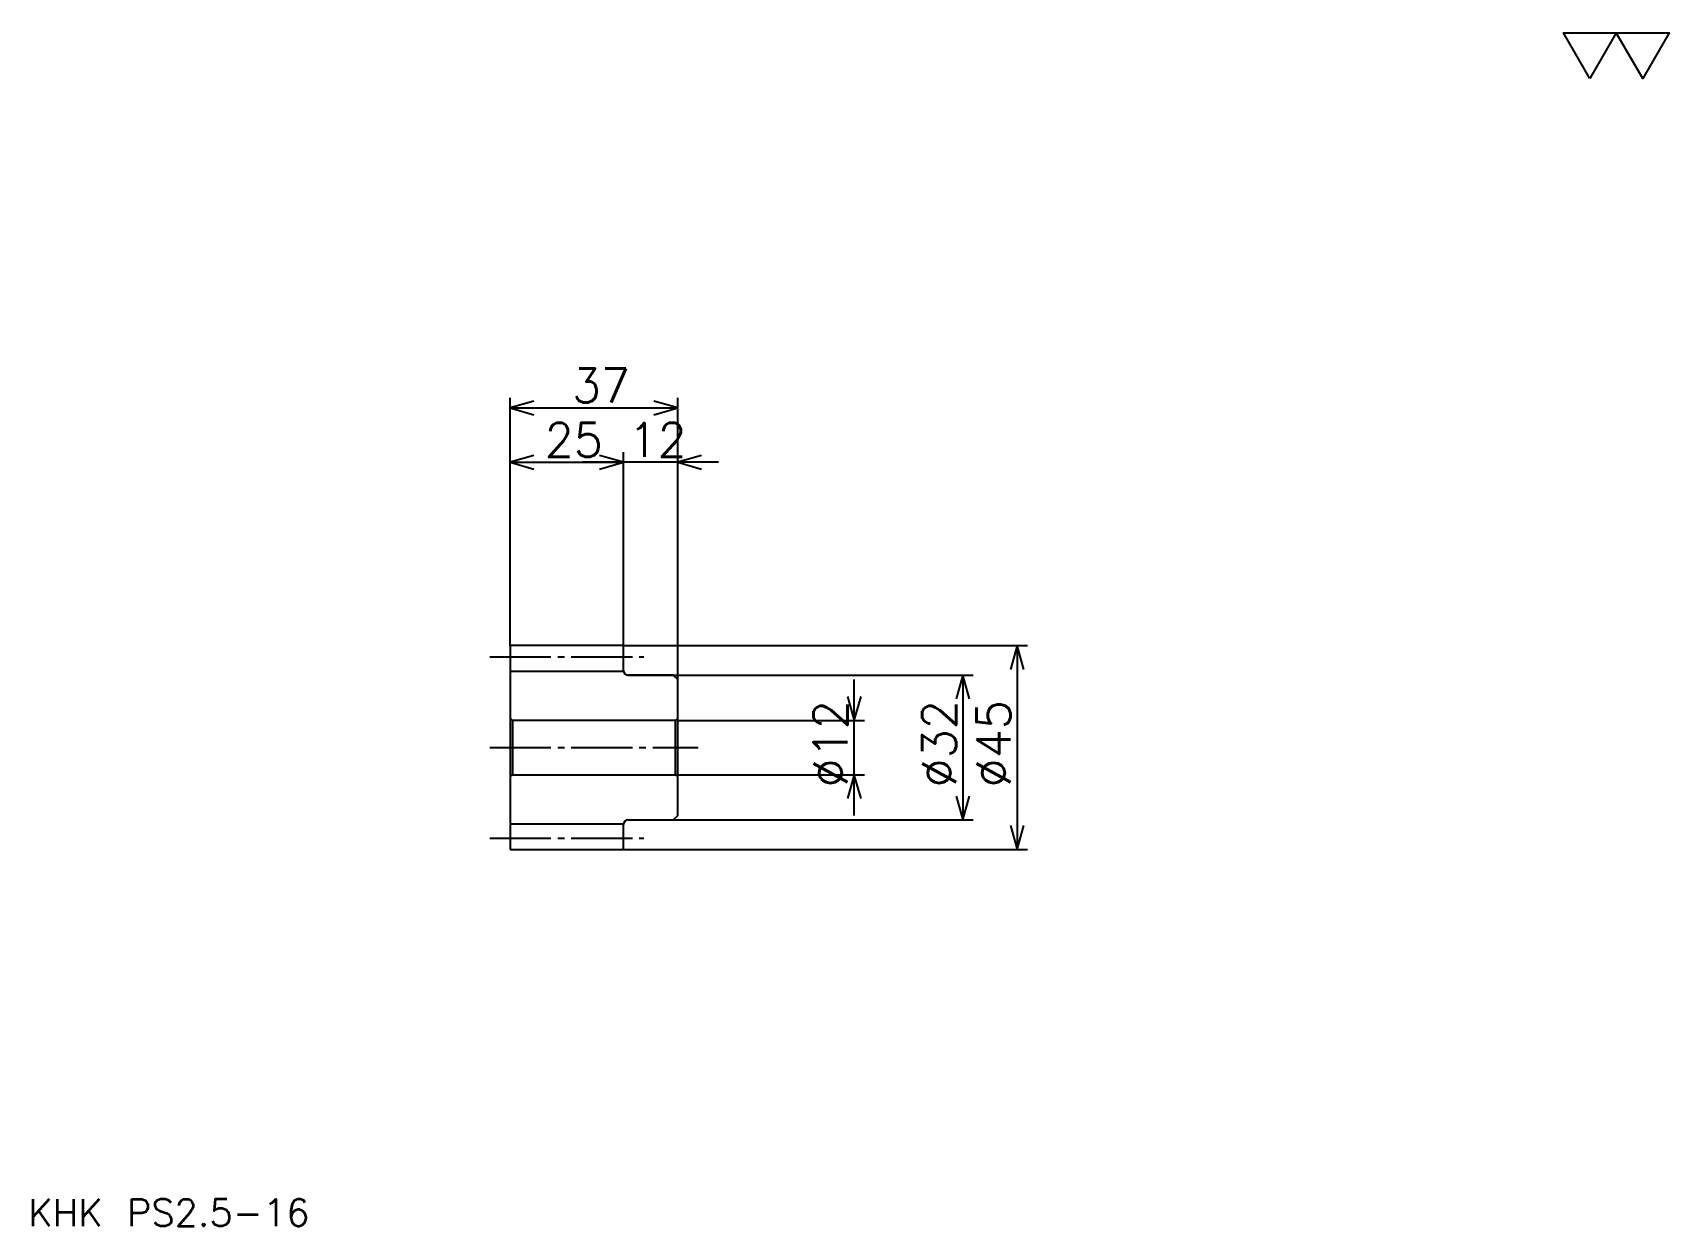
# Model space of a CAD drawing. Extents: x 16 to 378, y 16 to 280.
import ezdxf

# ---------------------------------------------------------------- set-up
doc = ezdxf.new("R2010")
doc.units = 0
doc.linetypes.add('DASHDOT', pattern=[18, 13.5, -1.5, 1.5, -1.5])
doc.layers.get('0').update_dxf_attribs({"linetype": 'CONTINUOUS'})
doc.layers.add('DASHDOT', color=6, linetype='DASHDOT')
doc.styles.add('KANJI', font='TXT', dxfattribs={"bigfont": 'BIGFONT'})

msp = doc.modelspace()

# ---------------------------------------------------------------- linework, layer by layer
at = {"color": 5}
for p, q in [((121.5, 144.75), (121.5, 199.5)), ((158.5, 144.75), (158.5, 199.5)), ((121.5, 197.25), (158.5, 197.25)), ((121.5, 185.25), (146.5, 185.25)), ((167.5, 185.25), (137.5, 185.25)), ((146.5, 144.75), (146.5, 187.5)), ((121.5, 144.649994), (121.5, 144.75)), ((146.399994, 144.75), (158.5, 144.75)), ((146.5, 144.649994), (146.5, 144.75)), ((158.5, 144.75), (235.75, 144.75)), ((158.5, 137.25), (158.5, 144.75)), ((233.5, 144.75), (233.5, 99.75)), ((147.5, 138.25), (158.5, 138.25)), ((158.5, 138.25), (223.75, 138.25)), ((221.5, 138.25), (221.5, 106.25)), ((197.5, 107.25), (197.5, 137.25)), ((158.5, 128.25), (199.75, 128.25)), ((158.5, 116.25), (199.75, 116.25)), ((147.5, 106.25), (158.5, 106.25)), ((158.5, 106.25), (223.75, 106.25)), ((146.399994, 99.75), (158.5, 99.75)), ((158.5, 99.75), (235.75, 99.75))]:
    msp.add_line(p, q, dxfattribs=at)
at = {"color": 4}
for p, q in [((121.5, 139.125), (146.5, 139.125)), ((122, 128.25), (122, 116.25)), ((158, 128.25), (158.5, 128.75)), ((158, 116.25), (158.5, 115.75)), ((121.5, 105.375), (146.5, 105.375))]:
    msp.add_line(p, q, dxfattribs=at)
at = {"color": 7}
msp.add_lwpolyline([(360, 270), (354.149994, 280.140015), (377.549988, 280.140015), (371.700012, 270), (365.850006, 280.140015), (360, 270)], dxfattribs=at)
at = {"color": 5}
for points in [[(126.75, 198.75), (121.5, 197.25), (126.75, 195.75)], [(153.25, 195.75), (158.5, 197.25), (153.25, 198.75)], [(126.75, 186.75), (121.5, 185.25), (126.75, 183.75)], [(141.25, 183.75), (146.5, 185.25), (141.25, 186.75)], [(141.25, 183.75), (146.5, 185.25), (141.25, 186.75)], [(163.75, 186.75), (158.5, 185.25), (163.75, 183.75)], [(235, 139.5), (233.5, 144.75), (232, 139.5)], [(223, 133), (221.5, 138.25), (220, 133)], [(196, 133.5), (197.5, 128.25), (199, 133.5)], [(199, 111), (197.5, 116.25), (196, 111)], [(220, 111.5), (221.5, 106.25), (223, 111.5)], [(232, 105), (233.5, 99.75), (235, 105)]]:
    msp.add_lwpolyline(points, dxfattribs=at)
at = {"color": 4}
for points in [[(146.5, 139.25), (146.5, 144.649994), (146.399994, 144.75), (121.599998, 144.75), (121.5, 144.649994), (121.5, 115.75)], [(147.5, 106.25), (157.5, 106.25), (158.5, 107.25), (158.5, 137.25), (157.5, 138.25), (147.5, 138.25)], [(121.5, 115.75), (122, 116.25), (158, 116.25), (158, 128.25), (122, 128.25), (121.5, 128.75)], [(121.5, 115.75), (121.5, 99.849998), (121.599998, 99.75), (146.399994, 99.75), (146.5, 99.849998), (146.5, 105.25)]]:
    msp.add_lwpolyline(points, dxfattribs=at)
for centre, start, end in [((147.5, 139.25), 180, 270), ((147.5, 105.25), 90, 180)]:
    msp.add_arc(centre, 1, start, end, dxfattribs=at)
at = {"layer": 'DASHDOT', "color": 7}
for p, q in [((117, 142.25), (151, 142.25)), ((117, 122.25), (163, 122.25)), ((117, 102.25), (151, 102.25))]:
    msp.add_line(p, q, dxfattribs=at)

# ---------------------------------------------------------------- texts
at = {"color": 7, "style": 'KANJI'}
for s, height, p in [('37', 7.5, (135.125, 198.449997)), ('25', 7.5, (129.125, 186.449997)), ('12', 7.5, (147.625, 186.449997)), ('KHK PS2.5-16', 6, (15, 16.5))]:
    msp.add_text(s, height=height, dxfattribs=at).set_placement(p)
for s, p in [('%%c12', (196, 113.4375)), ('%%c32', (220, 113.4375)), ('%%c45', (232, 113.4375))]:
    msp.add_text(s, height=7.5, rotation=90, dxfattribs=at).set_placement(p)

doc.saveas('drawing.dxf')
